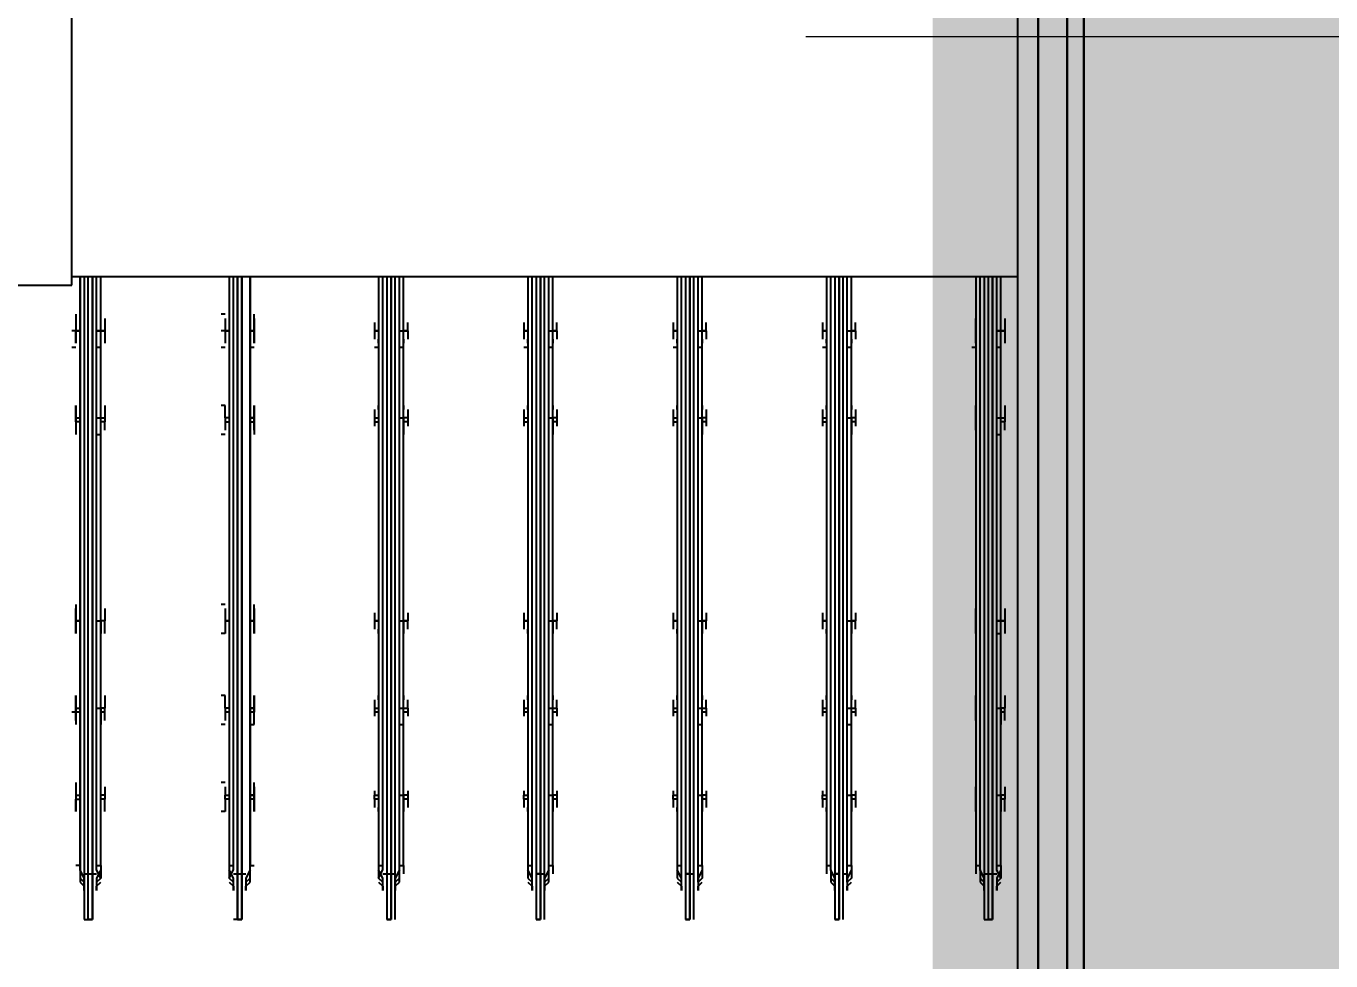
# Model space of a CAD drawing. Header units: metres. Extents: x 529751 to 530172, y 2673807 to 2674119.
# Drawn here: x 529983.0039 to 529983.439, y 2673954.4792 to 2673954.7911 of the extents above; entities that cross this region are included whole.
import ezdxf

# ---------------------------------------------------------------- set-up
doc = ezdxf.new("R2010")
doc.units = ezdxf.units.M
doc.layers.add('IDT', color=7, linetype='Continuous')
doc.layers.add('MMS Block Numbering', color=7, linetype='Continuous')
doc.styles.add('Adani Regular', font='Adani Regular.ttf')

# ---------------------------------------------------------------- blocks, each defined once
blk = doc.blocks.new('IDT')
at = {"layer": 'IDT', "color": 0, "lineweight": 25}
for p, q in [((16.87873, 9.80413), (16.87873, 8.9452)), ((16.88426, 8.9452), (16.88426, 9.80413)), ((16.88426, 9.80413), (16.88426, 8.9452)), ((16.89394, 8.9452), (16.89394, 9.80413)), ((16.89394, 9.80413), (16.89394, 8.9452)), ((16.90086, 8.9452), (16.90086, 9.80413)), ((16.87873, 8.99637), (16.87873, 9.75434)), ((16.91054, 9.66997), (16.90916, 9.66997)), ((16.90916, 9.66997), (16.90916, 9.65475)), ((16.90916, 9.65337), (16.90916, 9.66997)), ((16.90916, 9.66997), (16.91054, 9.66997)), ((16.91192, 9.66997), (16.91054, 9.66997)), ((16.91054, 9.66997), (16.91054, 9.65475)), ((16.91192, 9.65337), (16.91192, 9.66997)), ((16.95895, 9.66997), (16.95895, 9.65337)), ((16.96172, 9.66997), (16.96033, 9.66997)), ((16.96033, 9.66997), (16.96172, 9.66997)), ((16.96033, 9.65475), (16.96033, 9.66997)), ((16.96033, 9.66997), (16.96033, 9.65475)), ((16.96172, 9.65337), (16.96172, 9.66997)), ((17.00874, 9.66997), (17.00874, 9.65337)), ((17.01151, 9.66997), (17.01013, 9.66997)), ((17.01013, 9.66997), (17.01151, 9.66997)), ((17.01013, 9.65475), (17.01013, 9.66997)), ((17.01013, 9.66997), (17.01013, 9.65475)), ((17.01151, 9.65337), (17.01151, 9.66997)), ((17.05854, 9.66997), (17.05854, 9.65337)), ((17.0613, 9.66997), (17.05992, 9.66997)), ((17.05992, 9.66997), (17.0613, 9.66997)), ((17.05992, 9.65475), (17.05992, 9.66997)), ((17.05992, 9.66997), (17.05992, 9.65475)), ((17.0613, 9.65337), (17.0613, 9.66997)), ((17.10833, 9.66997), (17.10833, 9.65337)), ((17.1111, 9.66997), (17.10971, 9.66997)), ((17.10971, 9.66997), (17.1111, 9.66997)), ((17.10971, 9.65475), (17.10971, 9.66997)), ((17.10971, 9.66997), (17.10971, 9.65475)), ((17.1111, 9.65337), (17.1111, 9.66997)), ((17.15951, 9.65475), (17.15951, 9.66997)), ((17.15951, 9.66997), (17.16089, 9.66997)), ((17.16089, 9.66997), (17.15951, 9.66997)), ((17.15951, 9.66997), (17.15951, 9.65337)), ((17.16089, 9.66997), (17.16089, 9.65475)), ((17.16089, 9.65337), (17.16089, 9.66997)), ((17.16089, 9.66997), (17.16227, 9.66997)), ((17.21068, 9.66997), (17.2093, 9.66997)), ((17.2093, 9.66997), (17.2093, 9.65337)), ((17.2093, 9.65475), (17.2093, 9.66997)), ((17.2093, 9.66997), (17.21068, 9.66997)), ((17.21207, 9.66997), (17.21068, 9.66997)), ((17.21068, 9.66997), (17.21068, 9.65475)), ((17.21207, 9.65337), (17.21207, 9.66997)), ((16.90777, 9.65614), (16.90777, 9.66028)), ((16.90777, 9.66028), (16.90777, 9.6589)), ((16.91192, 9.6589), (16.91192, 9.66028)), ((16.91192, 9.66028), (16.91192, 9.65614)), ((16.95757, 9.65614), (16.95757, 9.66028)), ((16.95757, 9.66028), (16.95757, 9.6589)), ((16.96172, 9.6589), (16.96172, 9.66028)), ((16.96172, 9.66028), (16.96172, 9.65614)), ((17.00736, 9.65614), (17.00736, 9.66028)), ((17.00736, 9.66028), (17.00736, 9.6589)), ((17.01289, 9.6589), (17.01289, 9.66028)), ((17.01289, 9.66028), (17.01289, 9.65614)), ((17.05854, 9.66028), (17.05854, 9.6589)), ((17.05854, 9.65614), (17.05854, 9.66028)), ((17.06269, 9.6589), (17.06269, 9.66028)), ((17.06269, 9.66028), (17.06269, 9.65614)), ((17.10833, 9.66028), (17.10833, 9.6589)), ((17.10833, 9.65614), (17.10833, 9.66028)), ((17.11248, 9.6589), (17.11248, 9.66028)), ((17.11248, 9.66028), (17.11248, 9.65614)), ((17.15812, 9.66028), (17.15812, 9.6589)), ((17.15812, 9.65614), (17.15812, 9.66028)), ((17.16227, 9.6589), (17.16227, 9.66028)), ((17.16227, 9.66028), (17.16227, 9.65614)), ((17.20792, 9.65614), (17.20792, 9.66028)), ((17.20792, 9.66028), (17.20792, 9.6589)), ((17.21207, 9.6589), (17.21207, 9.66028)), ((17.21207, 9.66028), (17.21207, 9.65614)), ((16.90777, 9.6589), (16.90639, 9.65752)), ((16.90639, 9.65614), (16.90777, 9.65752)), ((16.90777, 9.65752), (16.90639, 9.65614)), ((16.90639, 9.65337), (16.90777, 9.65614)), ((16.90639, 9.65475), (16.90639, 9.65614)), ((16.90639, 9.65614), (16.90777, 9.65337)), ((16.91331, 9.65752), (16.91192, 9.6589)), ((16.91331, 9.65614), (16.91192, 9.65752)), ((16.91192, 9.65614), (16.91331, 9.65337)), ((16.91331, 9.65337), (16.91331, 9.65752)), ((16.91331, 9.65475), (16.91331, 9.65614)), ((16.95757, 9.6589), (16.95618, 9.65752)), ((16.95618, 9.65614), (16.95757, 9.65752)), ((16.95618, 9.65337), (16.95757, 9.65614)), ((16.95618, 9.65475), (16.95618, 9.65614)), ((16.95757, 9.65752), (16.95757, 9.65337)), ((16.9631, 9.65752), (16.96172, 9.6589)), ((16.9631, 9.65614), (16.96172, 9.65752)), ((16.96172, 9.65614), (16.9631, 9.65337)), ((16.9631, 9.65337), (16.9631, 9.65752)), ((16.9631, 9.65475), (16.9631, 9.65614)), ((17.00736, 9.6589), (17.00598, 9.65752)), ((17.00598, 9.65614), (17.00736, 9.65752)), ((17.00598, 9.65337), (17.00736, 9.65614)), ((17.00598, 9.65475), (17.00598, 9.65614)), ((17.00736, 9.65752), (17.00736, 9.65337)), ((17.01428, 9.65752), (17.01289, 9.6589)), ((17.01428, 9.65614), (17.01289, 9.65752)), ((17.01289, 9.65752), (17.01289, 9.65337)), ((17.01289, 9.65614), (17.01428, 9.65337)), ((17.01428, 9.65475), (17.01428, 9.65614)), ((17.05854, 9.6589), (17.05715, 9.65752)), ((17.05715, 9.65752), (17.05715, 9.65337)), ((17.05854, 9.65752), (17.05715, 9.65614)), ((17.05715, 9.65337), (17.05854, 9.65614)), ((17.05715, 9.65614), (17.05715, 9.65475)), ((17.06407, 9.65752), (17.06269, 9.6589)), ((17.06407, 9.65614), (17.06269, 9.65752)), ((17.06269, 9.65752), (17.06269, 9.65337)), ((17.06269, 9.65614), (17.06407, 9.65337)), ((17.06407, 9.65475), (17.06407, 9.65614)), ((17.10833, 9.6589), (17.10695, 9.65752)), ((17.10695, 9.65752), (17.10695, 9.65337)), ((17.10833, 9.65752), (17.10695, 9.65614)), ((17.10695, 9.65337), (17.10833, 9.65614)), ((17.10695, 9.65614), (17.10695, 9.65475)), ((17.11386, 9.65752), (17.11248, 9.6589)), ((17.11386, 9.65614), (17.11248, 9.65752)), ((17.11248, 9.65752), (17.11386, 9.65614)), ((17.11248, 9.65614), (17.11386, 9.65337)), ((17.11386, 9.65614), (17.11248, 9.65337)), ((17.11386, 9.65475), (17.11386, 9.65614)), ((17.15812, 9.6589), (17.15674, 9.65752)), ((17.15674, 9.65752), (17.15674, 9.65337)), ((17.15812, 9.65752), (17.15674, 9.65614)), ((17.15674, 9.65337), (17.15812, 9.65614)), ((17.15674, 9.65614), (17.15674, 9.65475)), ((17.16366, 9.65752), (17.16227, 9.6589)), ((17.16366, 9.65614), (17.16227, 9.65752)), ((17.16227, 9.65752), (17.16366, 9.65614)), ((17.16227, 9.65614), (17.16366, 9.65337)), ((17.16366, 9.65614), (17.16227, 9.65337)), ((17.16366, 9.65475), (17.16366, 9.65614)), ((17.20792, 9.6589), (17.20653, 9.65752)), ((17.20653, 9.65614), (17.20792, 9.65752)), ((17.20792, 9.65752), (17.20653, 9.65614)), ((17.20653, 9.65337), (17.20792, 9.65614)), ((17.20653, 9.65475), (17.20653, 9.65614)), ((17.20653, 9.65614), (17.20792, 9.65337)), ((17.21345, 9.65752), (17.21207, 9.6589)), ((17.21345, 9.65614), (17.21207, 9.65752)), ((17.21207, 9.65614), (17.21345, 9.65337)), ((17.21345, 9.65337), (17.21345, 9.65752)), ((17.21345, 9.65475), (17.21345, 9.65614)), ((16.90639, 9.65199), (16.90639, 9.65475)), ((16.90777, 9.65199), (16.90639, 9.65199)), ((16.90639, 9.65199), (16.90639, 9.45558)), ((16.90916, 9.65475), (16.90777, 9.65475)), ((16.90777, 9.65337), (16.90777, 9.45558)), ((16.91054, 9.65475), (16.90916, 9.65475)), ((16.90916, 9.65475), (16.90916, 9.45558)), ((16.90916, 9.45558), (16.90916, 9.65337)), ((16.91192, 9.65475), (16.91054, 9.65475)), ((16.91054, 9.65475), (16.91054, 9.45558)), ((16.91192, 9.45558), (16.91192, 9.65337)), ((16.91331, 9.65337), (16.91331, 9.45558)), ((16.91469, 9.65199), (16.91331, 9.65199)), ((16.91469, 9.65199), (16.91469, 9.65475)), ((16.91469, 9.45558), (16.91469, 9.65199)), ((16.95618, 9.65199), (16.95618, 9.65475)), ((16.95757, 9.65199), (16.95618, 9.65199)), ((16.95618, 9.65199), (16.95618, 9.45558)), ((16.95895, 9.65475), (16.95757, 9.65475)), ((16.95757, 9.65337), (16.95757, 9.45558)), ((16.95895, 9.65337), (16.95895, 9.45558)), ((16.96172, 9.65475), (16.96033, 9.65475)), ((16.96033, 9.65475), (16.96172, 9.65475)), ((16.96033, 9.45558), (16.96033, 9.65475)), ((16.96033, 9.65475), (16.96033, 9.45558)), ((16.96172, 9.45558), (16.96172, 9.65337)), ((16.9631, 9.65337), (16.9631, 9.45558)), ((16.96448, 9.65199), (16.9631, 9.65199)), ((16.96448, 9.65199), (16.96448, 9.65475)), ((16.96448, 9.45558), (16.96448, 9.65199)), ((17.00598, 9.65199), (17.00598, 9.65475)), ((17.00736, 9.65199), (17.00598, 9.65199)), ((17.00598, 9.65199), (17.00598, 9.45558)), ((17.00736, 9.65337), (17.00736, 9.45558)), ((17.01013, 9.65475), (17.00874, 9.65475)), ((17.00874, 9.65337), (17.00874, 9.45558)), ((17.01013, 9.65475), (17.01013, 9.45558)), ((17.01013, 9.45558), (17.01013, 9.65475)), ((17.01013, 9.65475), (17.01151, 9.65475)), ((17.01151, 9.65475), (17.01013, 9.65475)), ((17.01151, 9.45558), (17.01151, 9.65337)), ((17.01289, 9.65337), (17.01289, 9.45558)), ((17.01428, 9.65199), (17.01289, 9.65199)), ((17.01428, 9.65199), (17.01428, 9.65475)), ((17.01428, 9.45558), (17.01428, 9.65199)), ((17.05577, 9.65199), (17.05577, 9.65475)), ((17.05715, 9.65199), (17.05577, 9.65199)), ((17.05577, 9.65199), (17.05577, 9.45558)), ((17.05715, 9.65337), (17.05715, 9.45558)), ((17.05992, 9.65475), (17.05854, 9.65475)), ((17.05854, 9.65337), (17.05854, 9.45558)), ((17.05992, 9.65475), (17.05992, 9.45558)), ((17.05992, 9.45558), (17.05992, 9.65475)), ((17.05992, 9.65475), (17.0613, 9.65475)), ((17.0613, 9.65475), (17.05992, 9.65475)), ((17.0613, 9.45558), (17.0613, 9.65337)), ((17.06269, 9.65337), (17.06269, 9.45558)), ((17.06407, 9.65199), (17.06269, 9.65199)), ((17.06407, 9.65199), (17.06407, 9.65475)), ((17.06407, 9.45558), (17.06407, 9.65199)), ((17.10556, 9.65199), (17.10556, 9.65475)), ((17.10695, 9.65199), (17.10556, 9.65199)), ((17.10556, 9.65199), (17.10556, 9.45558)), ((17.10695, 9.65337), (17.10695, 9.45558)), ((17.10971, 9.65475), (17.10833, 9.65475)), ((17.10833, 9.65337), (17.10833, 9.45558)), ((17.1111, 9.65475), (17.10971, 9.65475)), ((17.10971, 9.45558), (17.10971, 9.65475)), ((17.10971, 9.65475), (17.10971, 9.45558)), ((17.11248, 9.65475), (17.1111, 9.65475)), ((17.1111, 9.45558), (17.1111, 9.65337)), ((17.11248, 9.65337), (17.11248, 9.45558)), ((17.11386, 9.65199), (17.11248, 9.65199)), ((17.11386, 9.65199), (17.11386, 9.65475)), ((17.11386, 9.45558), (17.11386, 9.65199)), ((17.15674, 9.65199), (17.15536, 9.65199)), ((17.15674, 9.65475), (17.15674, 9.65199)), ((17.15674, 9.65337), (17.15674, 9.45558)), ((17.15674, 9.45558), (17.15674, 9.65199)), ((17.15951, 9.65475), (17.15812, 9.65475)), ((17.16089, 9.65475), (17.15951, 9.65475)), ((17.15951, 9.45558), (17.15951, 9.65475)), ((17.15951, 9.65337), (17.15951, 9.45558)), ((17.16227, 9.65475), (17.16089, 9.65475)), ((17.16089, 9.65475), (17.16089, 9.45558)), ((17.16089, 9.45558), (17.16089, 9.65337)), ((17.16227, 9.65337), (17.16227, 9.45558)), ((17.16366, 9.65199), (17.16227, 9.65199)), ((17.16366, 9.65199), (17.16366, 9.65475)), ((17.16366, 9.45558), (17.16366, 9.65199)), ((17.20653, 9.65199), (17.20653, 9.65475)), ((17.20792, 9.65199), (17.20653, 9.65199)), ((17.20653, 9.65199), (17.20653, 9.45558)), ((17.2093, 9.65475), (17.20792, 9.65475)), ((17.20792, 9.65337), (17.20792, 9.45558)), ((17.21068, 9.65475), (17.2093, 9.65475)), ((17.2093, 9.45558), (17.2093, 9.65475)), ((17.2093, 9.65337), (17.2093, 9.45558)), ((17.21207, 9.65475), (17.21068, 9.65475)), ((17.21068, 9.65475), (17.21068, 9.45558)), ((17.21207, 9.45558), (17.21207, 9.65337)), ((17.21345, 9.65199), (17.21345, 9.65475)), ((17.21345, 9.65337), (17.21345, 9.45558)), ((17.21345, 9.45558), (17.21345, 9.65199)), ((17.21345, 9.65199), (17.21483, 9.65199)), ((16.90501, 9.634), (16.90501, 9.63262)), ((16.90639, 9.62847), (16.90639, 9.634)), ((16.91469, 9.62986), (16.91469, 9.634)), ((16.91469, 9.634), (16.91469, 9.63262)), ((16.95618, 9.62986), (16.95618, 9.634)), ((16.95618, 9.634), (16.95618, 9.63262)), ((16.96448, 9.62847), (16.96448, 9.634)), ((16.96448, 9.634), (16.96448, 9.63262)), ((17.00598, 9.62986), (17.00598, 9.634)), ((17.00598, 9.634), (17.00598, 9.63262)), ((17.01428, 9.62847), (17.01428, 9.634)), ((17.01428, 9.634), (17.01428, 9.63262)), ((17.05577, 9.62986), (17.05577, 9.634)), ((17.05577, 9.634), (17.05577, 9.63262)), ((17.06407, 9.62847), (17.06407, 9.634)), ((17.06407, 9.634), (17.06407, 9.63262)), ((17.10556, 9.62986), (17.10556, 9.634)), ((17.10556, 9.634), (17.10556, 9.63262)), ((17.11386, 9.62847), (17.11386, 9.634)), ((17.11386, 9.634), (17.11386, 9.63262)), ((17.15536, 9.62986), (17.15536, 9.634)), ((17.15536, 9.634), (17.15536, 9.63262)), ((17.16366, 9.62847), (17.16366, 9.634)), ((17.16504, 9.63262), (17.16504, 9.634)), ((17.16504, 9.634), (17.16642, 9.634)), ((17.20515, 9.634), (17.20515, 9.63262)), ((17.20653, 9.634), (17.20653, 9.62986)), ((17.21483, 9.62986), (17.21483, 9.634)), ((17.21483, 9.634), (17.21483, 9.63262)), ((16.90501, 9.63262), (16.90501, 9.62986)), ((16.90501, 9.62847), (16.90501, 9.62986)), ((16.90501, 9.62986), (16.90639, 9.62986)), ((16.91469, 9.63262), (16.91469, 9.62986)), ((16.91469, 9.62432), (16.91469, 9.62986)), ((16.91469, 9.62986), (16.91469, 9.62709)), ((16.9548, 9.62986), (16.9548, 9.63262)), ((16.9548, 9.62847), (16.9548, 9.62986)), ((16.9548, 9.62986), (16.95618, 9.62986)), ((16.95618, 9.62847), (16.95618, 9.62986)), ((16.96448, 9.62986), (16.96587, 9.62986)), ((16.96587, 9.62986), (16.96587, 9.63262)), ((16.96587, 9.62986), (16.96587, 9.62847)), ((17.00459, 9.62986), (17.00459, 9.63262)), ((17.00459, 9.62847), (17.00459, 9.62986)), ((17.00459, 9.62986), (17.00598, 9.62986)), ((17.00598, 9.62847), (17.00598, 9.62986)), ((17.01428, 9.62986), (17.01566, 9.62986)), ((17.01566, 9.62986), (17.01566, 9.63262)), ((17.01566, 9.62986), (17.01566, 9.62847)), ((17.05439, 9.62986), (17.05439, 9.63262)), ((17.05439, 9.62847), (17.05439, 9.62986)), ((17.05439, 9.62986), (17.05577, 9.62986)), ((17.05577, 9.62847), (17.05577, 9.62986)), ((17.06407, 9.62986), (17.06545, 9.62986)), ((17.06545, 9.62986), (17.06545, 9.63262)), ((17.06545, 9.62986), (17.06545, 9.62847)), ((17.10418, 9.62986), (17.10418, 9.63262)), ((17.10418, 9.62847), (17.10418, 9.62986)), ((17.10418, 9.62986), (17.10556, 9.62986)), ((17.10556, 9.62847), (17.10556, 9.62986)), ((17.11386, 9.62986), (17.11525, 9.62986)), ((17.11525, 9.62986), (17.11525, 9.63262)), ((17.11525, 9.62986), (17.11525, 9.62847)), ((17.15536, 9.63262), (17.15536, 9.62986)), ((17.15536, 9.62986), (17.15536, 9.62847)), ((17.15536, 9.62847), (17.15536, 9.62986)), ((17.15536, 9.62986), (17.15674, 9.62986)), ((17.16366, 9.62986), (17.16504, 9.62986)), ((17.16504, 9.62986), (17.16504, 9.63262)), ((17.16504, 9.62986), (17.16504, 9.62847)), ((17.20515, 9.63262), (17.20515, 9.62986)), ((17.20515, 9.62847), (17.20515, 9.62986)), ((17.20515, 9.62986), (17.20653, 9.62986)), ((17.20653, 9.62986), (17.20653, 9.62847)), ((17.21483, 9.62986), (17.21345, 9.62986)), ((17.21483, 9.63262), (17.21483, 9.62986)), ((17.21483, 9.62847), (17.21483, 9.62986)), ((17.21483, 9.62709), (17.21483, 9.62986)), ((16.90501, 9.62709), (16.90501, 9.62847)), ((16.90501, 9.62847), (16.90639, 9.62847)), ((16.90501, 9.62571), (16.90501, 9.62709)), ((16.90777, 9.62847), (16.90639, 9.62847)), ((16.90639, 9.62847), (16.90639, 9.62432)), ((16.91469, 9.62709), (16.91469, 9.62571)), ((16.9548, 9.62709), (16.9548, 9.62847)), ((16.9548, 9.62847), (16.95618, 9.62847)), ((16.95757, 9.62847), (16.95618, 9.62847)), ((16.95618, 9.62847), (16.95618, 9.62432)), ((16.95618, 9.62709), (16.95618, 9.62571)), ((16.96448, 9.62432), (16.96448, 9.62847)), ((16.96587, 9.62847), (16.96448, 9.62847)), ((16.96448, 9.62571), (16.96448, 9.62709)), ((16.96587, 9.62709), (16.96587, 9.62847)), ((17.00459, 9.62709), (17.00459, 9.62847)), ((17.00459, 9.62847), (17.00598, 9.62847)), ((17.00736, 9.62847), (17.00598, 9.62847)), ((17.00598, 9.62847), (17.00598, 9.62432)), ((17.00598, 9.62709), (17.00598, 9.62571)), ((17.01428, 9.62432), (17.01428, 9.62847)), ((17.01566, 9.62847), (17.01428, 9.62847)), ((17.01428, 9.62571), (17.01428, 9.62709)), ((17.01566, 9.62709), (17.01566, 9.62847)), ((17.05439, 9.62709), (17.05439, 9.62847)), ((17.05439, 9.62847), (17.05577, 9.62847)), ((17.05715, 9.62847), (17.05577, 9.62847)), ((17.05577, 9.62847), (17.05577, 9.62432)), ((17.05577, 9.62709), (17.05577, 9.62571)), ((17.06407, 9.62432), (17.06407, 9.62847)), ((17.06545, 9.62847), (17.06407, 9.62847)), ((17.06407, 9.62571), (17.06407, 9.62709)), ((17.06545, 9.62709), (17.06545, 9.62847)), ((17.10418, 9.62709), (17.10418, 9.62847)), ((17.10418, 9.62847), (17.10556, 9.62847)), ((17.10695, 9.62847), (17.10556, 9.62847)), ((17.10556, 9.62847), (17.10556, 9.62432)), ((17.10556, 9.62709), (17.10556, 9.62571)), ((17.11386, 9.62432), (17.11386, 9.62847)), ((17.11525, 9.62847), (17.11386, 9.62847)), ((17.11386, 9.62571), (17.11386, 9.62709)), ((17.11525, 9.62709), (17.11525, 9.62847)), ((17.15536, 9.62847), (17.15674, 9.62847)), ((17.15674, 9.62847), (17.15536, 9.62847)), ((17.15536, 9.62847), (17.15536, 9.62432)), ((17.15536, 9.62709), (17.15536, 9.62847)), ((17.15536, 9.62571), (17.15536, 9.62709)), ((17.16366, 9.62432), (17.16366, 9.62847)), ((17.16504, 9.62847), (17.16366, 9.62847)), ((17.16504, 9.62709), (17.16504, 9.62847)), ((17.16504, 9.62571), (17.16504, 9.62709)), ((17.20515, 9.62709), (17.20515, 9.62847)), ((17.20515, 9.62847), (17.20653, 9.62847)), ((17.20515, 9.62571), (17.20515, 9.62709)), ((17.20653, 9.62847), (17.20653, 9.62432)), ((17.21483, 9.62847), (17.21345, 9.62847)), ((17.21483, 9.62432), (17.21483, 9.62847)), ((17.21483, 9.62571), (17.21483, 9.62709)), ((17.16504, 9.62432), (17.16642, 9.62432)), ((16.90501, 9.60358), (16.90501, 9.60219)), ((16.90639, 9.60081), (16.90639, 9.60496)), ((16.91469, 9.59943), (16.91469, 9.60496)), ((16.91469, 9.60358), (16.91469, 9.60219)), ((16.95757, 9.60496), (16.95618, 9.60496)), ((16.95618, 9.60496), (16.95618, 9.60081)), ((16.95618, 9.60358), (16.95618, 9.60219)), ((16.96448, 9.60081), (16.96448, 9.60496)), ((16.96448, 9.60219), (16.96448, 9.60358)), ((17.00736, 9.60496), (17.00598, 9.60496)), ((17.00598, 9.60496), (17.00598, 9.60081)), ((17.00598, 9.60358), (17.00598, 9.60219)), ((17.01428, 9.60081), (17.01428, 9.60496)), ((17.01428, 9.60219), (17.01428, 9.60358)), ((17.05715, 9.60496), (17.05577, 9.60496)), ((17.05577, 9.60496), (17.05577, 9.60081)), ((17.05577, 9.60358), (17.05577, 9.60219)), ((17.06407, 9.60081), (17.06407, 9.60496)), ((17.06407, 9.60219), (17.06407, 9.60358)), ((17.10695, 9.60496), (17.10556, 9.60496)), ((17.10556, 9.60496), (17.10556, 9.60081)), ((17.10556, 9.60358), (17.10556, 9.60219)), ((17.11386, 9.60081), (17.11386, 9.60496)), ((17.11386, 9.60219), (17.11386, 9.60358)), ((17.15674, 9.60496), (17.15536, 9.60496)), ((17.15536, 9.60496), (17.15536, 9.60081)), ((17.15536, 9.60358), (17.15536, 9.60219)), ((17.16366, 9.60081), (17.16366, 9.60496)), ((17.16504, 9.60496), (17.16642, 9.60496)), ((17.16504, 9.60219), (17.16504, 9.60358)), ((17.20515, 9.60358), (17.20515, 9.60219)), ((17.20653, 9.60081), (17.20653, 9.60496)), ((17.21483, 9.60081), (17.21483, 9.60496)), ((17.21483, 9.60358), (17.21483, 9.60219)), ((16.90501, 9.60219), (16.90501, 9.60081)), ((16.90501, 9.60081), (16.90501, 9.59943)), ((16.90501, 9.60081), (16.90639, 9.60081)), ((16.90501, 9.59943), (16.90639, 9.59943)), ((16.90501, 9.59666), (16.90501, 9.59943)), ((16.90639, 9.59943), (16.90639, 9.60081)), ((16.90777, 9.59943), (16.90639, 9.59943)), ((16.90639, 9.59943), (16.90639, 9.59528)), ((16.91469, 9.60219), (16.91469, 9.59943)), ((16.91469, 9.59943), (16.91469, 9.59666)), ((16.91469, 9.59528), (16.91469, 9.59943)), ((16.9548, 9.60081), (16.9548, 9.60219)), ((16.9548, 9.59943), (16.9548, 9.60081)), ((16.9548, 9.60081), (16.95618, 9.60081)), ((16.95618, 9.59943), (16.9548, 9.59943)), ((16.9548, 9.59943), (16.9548, 9.59666)), ((16.95618, 9.60081), (16.95618, 9.59943)), ((16.95757, 9.59943), (16.95618, 9.59943)), ((16.95618, 9.59943), (16.95618, 9.59528)), ((16.96448, 9.59943), (16.96448, 9.60081)), ((16.96448, 9.60081), (16.96587, 9.60081)), ((16.96448, 9.59528), (16.96448, 9.59943)), ((16.96587, 9.59943), (16.96448, 9.59943)), ((16.96587, 9.60081), (16.96587, 9.60219)), ((16.96587, 9.59943), (16.96587, 9.60081)), ((16.96587, 9.59666), (16.96587, 9.59943)), ((17.00459, 9.60081), (17.00459, 9.60219)), ((17.00459, 9.59943), (17.00459, 9.60081)), ((17.00459, 9.60081), (17.00598, 9.60081)), ((17.00598, 9.59943), (17.00459, 9.59943)), ((17.00459, 9.59943), (17.00459, 9.59666)), ((17.00598, 9.60081), (17.00598, 9.59943)), ((17.00736, 9.59943), (17.00598, 9.59943)), ((17.00598, 9.59943), (17.00598, 9.59528)), ((17.01428, 9.59943), (17.01428, 9.60081)), ((17.01428, 9.60081), (17.01566, 9.60081)), ((17.01428, 9.59528), (17.01428, 9.59943)), ((17.01566, 9.59943), (17.01428, 9.59943)), ((17.01566, 9.60081), (17.01566, 9.60219)), ((17.01566, 9.59943), (17.01566, 9.60081)), ((17.01566, 9.59666), (17.01566, 9.59943)), ((17.05439, 9.60081), (17.05439, 9.60219)), ((17.05439, 9.59943), (17.05439, 9.60081)), ((17.05439, 9.60081), (17.05577, 9.60081)), ((17.05577, 9.59943), (17.05439, 9.59943)), ((17.05439, 9.59943), (17.05439, 9.59666)), ((17.05577, 9.60081), (17.05577, 9.59943)), ((17.05715, 9.59943), (17.05577, 9.59943)), ((17.05577, 9.59943), (17.05577, 9.59528)), ((17.06407, 9.59943), (17.06407, 9.60081)), ((17.06407, 9.60081), (17.06545, 9.60081)), ((17.06407, 9.59528), (17.06407, 9.59943)), ((17.06545, 9.59943), (17.06407, 9.59943)), ((17.06545, 9.60081), (17.06545, 9.60219)), ((17.06545, 9.59943), (17.06545, 9.60081)), ((17.06545, 9.59666), (17.06545, 9.59943)), ((17.10418, 9.60081), (17.10418, 9.60219)), ((17.10418, 9.59943), (17.10418, 9.60081)), ((17.10418, 9.60081), (17.10556, 9.60081)), ((17.10556, 9.59943), (17.10418, 9.59943)), ((17.10418, 9.59943), (17.10418, 9.59666)), ((17.10556, 9.60081), (17.10556, 9.59943)), ((17.10695, 9.59943), (17.10556, 9.59943)), ((17.10556, 9.59943), (17.10556, 9.59528)), ((17.11386, 9.59943), (17.11386, 9.60081)), ((17.11386, 9.60081), (17.11525, 9.60081)), ((17.11386, 9.59528), (17.11386, 9.59943)), ((17.11525, 9.59943), (17.11386, 9.59943)), ((17.11525, 9.60081), (17.11525, 9.60219)), ((17.11525, 9.59943), (17.11525, 9.60081)), ((17.11525, 9.59666), (17.11525, 9.59943)), ((17.15536, 9.60219), (17.15536, 9.60081)), ((17.15536, 9.59943), (17.15536, 9.60081)), ((17.15536, 9.60081), (17.15536, 9.59943)), ((17.15536, 9.60081), (17.15674, 9.60081)), ((17.15536, 9.59943), (17.15674, 9.59943)), ((17.15674, 9.59943), (17.15536, 9.59943)), ((17.15536, 9.59943), (17.15536, 9.59528)), ((17.15536, 9.59666), (17.15536, 9.59943)), ((17.16366, 9.59943), (17.16366, 9.60081)), ((17.16366, 9.60081), (17.16504, 9.60081)), ((17.16366, 9.59943), (17.16504, 9.59943)), ((17.16366, 9.59528), (17.16366, 9.59943)), ((17.16504, 9.60081), (17.16504, 9.60219)), ((17.16504, 9.59943), (17.16504, 9.60081)), ((17.16504, 9.59943), (17.16504, 9.59666)), ((17.20515, 9.60219), (17.20515, 9.60081)), ((17.20515, 9.60081), (17.20515, 9.59943)), ((17.20515, 9.60081), (17.20653, 9.60081)), ((17.20515, 9.59943), (17.20653, 9.59943)), ((17.20515, 9.59666), (17.20515, 9.59943)), ((17.20653, 9.59943), (17.20653, 9.60081)), ((17.20792, 9.59943), (17.20653, 9.59943)), ((17.20653, 9.59943), (17.20653, 9.59528)), ((17.21345, 9.60081), (17.21483, 9.60081)), ((17.21483, 9.59943), (17.21345, 9.59943)), ((17.21483, 9.60219), (17.21483, 9.60081)), ((17.21483, 9.60081), (17.21483, 9.59943)), ((17.21483, 9.59943), (17.21483, 9.60081)), ((17.21483, 9.60081), (17.21622, 9.60081)), ((17.21483, 9.59943), (17.21483, 9.59666)), ((17.21483, 9.59528), (17.21483, 9.59943)), ((16.90501, 9.59528), (16.90501, 9.59666)), ((16.91469, 9.59666), (16.91469, 9.59528)), ((16.95618, 9.59528), (16.95618, 9.59666)), ((16.96448, 9.59666), (16.96448, 9.59528)), ((17.00598, 9.59528), (17.00598, 9.59666)), ((17.01428, 9.59666), (17.01428, 9.59528)), ((17.05577, 9.59528), (17.05577, 9.59666)), ((17.06407, 9.59666), (17.06407, 9.59528)), ((17.10556, 9.59528), (17.10556, 9.59666)), ((17.11386, 9.59666), (17.11386, 9.59528)), ((17.15536, 9.59528), (17.15536, 9.59666)), ((17.16504, 9.59666), (17.16504, 9.59528)), ((17.16504, 9.59528), (17.16642, 9.59528)), ((17.20515, 9.59528), (17.20515, 9.59666)), ((17.21483, 9.59666), (17.21483, 9.59528)), ((16.90501, 9.57315), (16.90501, 9.57453)), ((16.90501, 9.57038), (16.90501, 9.57315)), ((16.90777, 9.57453), (16.90639, 9.57453)), ((16.90639, 9.57453), (16.90639, 9.57038)), ((16.91469, 9.57038), (16.91469, 9.57453)), ((16.91469, 9.57453), (16.91469, 9.57315)), ((16.91469, 9.57315), (16.91469, 9.57038)), ((16.9548, 9.57315), (16.9548, 9.57038)), ((16.95618, 9.57038), (16.95618, 9.57453)), ((16.95618, 9.57453), (16.95618, 9.57315)), ((16.96448, 9.57038), (16.96448, 9.57453)), ((16.96448, 9.57453), (16.96448, 9.57315)), ((16.96587, 9.57038), (16.96587, 9.57315)), ((17.00459, 9.57315), (17.00459, 9.57038)), ((17.00598, 9.57038), (17.00598, 9.57453)), ((17.00598, 9.57453), (17.00598, 9.57315)), ((17.01428, 9.57038), (17.01428, 9.57453)), ((17.01428, 9.57453), (17.01428, 9.57315)), ((17.01566, 9.57038), (17.01566, 9.57315)), ((17.05439, 9.57315), (17.05439, 9.57038)), ((17.05577, 9.57038), (17.05577, 9.57453)), ((17.05577, 9.57453), (17.05577, 9.57315)), ((17.06407, 9.57038), (17.06407, 9.57453)), ((17.06407, 9.57453), (17.06407, 9.57315)), ((17.06545, 9.57038), (17.06545, 9.57315)), ((17.10418, 9.57315), (17.10418, 9.57038)), ((17.10556, 9.57038), (17.10556, 9.57453)), ((17.10556, 9.57453), (17.10556, 9.57315)), ((17.11386, 9.57038), (17.11386, 9.57453)), ((17.11386, 9.57453), (17.11386, 9.57315)), ((17.11525, 9.57038), (17.11525, 9.57315)), ((17.15536, 9.57315), (17.15536, 9.57453)), ((17.15536, 9.57453), (17.15536, 9.57038)), ((17.15536, 9.57038), (17.15536, 9.57315)), ((17.16366, 9.57038), (17.16366, 9.57453)), ((17.16504, 9.57315), (17.16504, 9.57453)), ((17.16504, 9.57453), (17.16642, 9.57453)), ((17.16504, 9.57038), (17.16504, 9.57315)), ((17.20515, 9.57453), (17.20515, 9.57315)), ((17.20515, 9.57315), (17.20515, 9.57038)), ((17.20653, 9.57038), (17.20653, 9.57453)), ((17.21483, 9.57038), (17.21483, 9.57453)), ((17.21483, 9.57453), (17.21483, 9.57315)), ((17.21483, 9.57315), (17.21483, 9.57038)), ((16.90501, 9.56761), (16.90501, 9.57038)), ((16.90501, 9.57038), (16.90639, 9.57038)), ((16.90639, 9.57038), (16.90501, 9.57038)), ((16.90639, 9.57038), (16.90639, 9.56485)), ((16.90777, 9.57038), (16.90639, 9.57038)), ((16.90639, 9.57038), (16.90777, 9.57038)), ((16.91469, 9.56485), (16.91469, 9.57038)), ((16.91469, 9.57038), (16.91469, 9.56761)), ((16.9548, 9.56761), (16.9548, 9.57038)), ((16.9548, 9.57038), (16.95618, 9.57038)), ((16.9548, 9.57038), (16.95618, 9.57038)), ((16.95618, 9.57038), (16.9548, 9.57038)), ((16.95757, 9.57038), (16.95618, 9.57038)), ((16.95618, 9.57038), (16.95618, 9.56485)), ((16.96448, 9.56485), (16.96448, 9.57038)), ((16.96587, 9.57038), (16.96448, 9.57038)), ((16.96448, 9.57038), (16.96587, 9.57038)), ((16.96587, 9.57038), (16.96448, 9.57038)), ((16.96587, 9.56761), (16.96587, 9.57038)), ((17.00459, 9.56761), (17.00459, 9.57038)), ((17.00459, 9.57038), (17.00598, 9.57038)), ((17.00459, 9.57038), (17.00598, 9.57038)), ((17.00598, 9.57038), (17.00459, 9.57038)), ((17.00736, 9.57038), (17.00598, 9.57038)), ((17.00598, 9.57038), (17.00598, 9.56485)), ((17.01428, 9.56485), (17.01428, 9.57038)), ((17.01566, 9.57038), (17.01428, 9.57038)), ((17.01428, 9.57038), (17.01566, 9.57038)), ((17.01566, 9.57038), (17.01428, 9.57038)), ((17.01566, 9.56761), (17.01566, 9.57038)), ((17.05439, 9.56761), (17.05439, 9.57038)), ((17.05439, 9.57038), (17.05577, 9.57038)), ((17.05439, 9.57038), (17.05577, 9.57038)), ((17.05577, 9.57038), (17.05439, 9.57038)), ((17.05715, 9.57038), (17.05577, 9.57038)), ((17.05577, 9.57038), (17.05577, 9.56485)), ((17.06407, 9.56485), (17.06407, 9.57038)), ((17.06545, 9.57038), (17.06407, 9.57038)), ((17.06407, 9.57038), (17.06545, 9.57038)), ((17.06545, 9.57038), (17.06407, 9.57038)), ((17.06545, 9.56761), (17.06545, 9.57038)), ((17.10418, 9.56761), (17.10418, 9.57038)), ((17.10418, 9.57038), (17.10556, 9.57038)), ((17.10418, 9.57038), (17.10556, 9.57038)), ((17.10556, 9.57038), (17.10418, 9.57038)), ((17.10695, 9.57038), (17.10556, 9.57038)), ((17.10556, 9.57038), (17.10556, 9.56485)), ((17.11386, 9.56485), (17.11386, 9.57038)), ((17.11525, 9.57038), (17.11386, 9.57038)), ((17.11386, 9.57038), (17.11525, 9.57038)), ((17.11525, 9.57038), (17.11386, 9.57038)), ((17.11525, 9.56761), (17.11525, 9.57038)), ((17.15536, 9.56761), (17.15536, 9.57038)), ((17.15536, 9.57038), (17.15674, 9.57038)), ((17.15674, 9.57038), (17.15536, 9.57038)), ((17.15536, 9.57038), (17.15536, 9.56485)), ((17.15674, 9.57038), (17.15536, 9.57038)), ((17.15536, 9.57038), (17.15674, 9.57038)), ((17.16366, 9.56485), (17.16366, 9.57038)), ((17.16504, 9.57038), (17.16366, 9.57038)), ((17.16366, 9.57038), (17.16504, 9.57038)), ((17.16504, 9.57038), (17.16366, 9.57038)), ((17.16504, 9.56761), (17.16504, 9.57038)), ((17.20515, 9.56761), (17.20515, 9.57038)), ((17.20515, 9.57038), (17.20653, 9.57038)), ((17.20515, 9.57038), (17.20653, 9.57038)), ((17.20792, 9.57038), (17.20653, 9.57038)), ((17.20653, 9.57038), (17.20653, 9.56485)), ((17.21483, 9.57038), (17.21345, 9.57038)), ((17.21345, 9.57038), (17.21483, 9.57038)), ((17.21483, 9.56485), (17.21483, 9.57038)), ((17.21483, 9.57038), (17.21483, 9.56761)), ((16.90501, 9.56623), (16.90501, 9.56761)), ((16.91469, 9.56761), (16.91469, 9.56623)), ((16.95618, 9.56761), (16.95618, 9.56623)), ((16.96448, 9.56623), (16.96448, 9.56761)), ((17.00598, 9.56761), (17.00598, 9.56623)), ((17.01428, 9.56623), (17.01428, 9.56761)), ((17.05577, 9.56761), (17.05577, 9.56623)), ((17.06407, 9.56623), (17.06407, 9.56761)), ((17.10556, 9.56761), (17.10556, 9.56623)), ((17.11386, 9.56623), (17.11386, 9.56761)), ((17.15536, 9.56623), (17.15536, 9.56761)), ((17.16504, 9.56623), (17.16504, 9.56761)), ((17.16504, 9.56485), (17.16642, 9.56485)), ((17.20515, 9.56623), (17.20515, 9.56761)), ((17.21483, 9.56761), (17.21483, 9.56623)), ((16.90777, 9.50814), (16.90639, 9.50814)), ((16.90639, 9.50814), (16.90639, 9.50399)), ((16.91469, 9.50399), (16.91469, 9.50814)), ((16.95618, 9.50261), (16.95618, 9.50814)), ((16.96448, 9.50399), (16.96448, 9.50814)), ((17.00598, 9.50261), (17.00598, 9.50814)), ((17.01428, 9.50399), (17.01428, 9.50814)), ((17.05577, 9.50261), (17.05577, 9.50814)), ((17.06407, 9.50399), (17.06407, 9.50814)), ((17.10556, 9.50261), (17.10556, 9.50814)), ((17.11386, 9.50399), (17.11386, 9.50814)), ((17.15536, 9.50399), (17.15536, 9.50814)), ((17.16366, 9.50399), (17.16366, 9.50814)), ((17.16504, 9.50814), (17.16642, 9.50814)), ((17.20792, 9.50814), (17.20653, 9.50814)), ((17.20653, 9.50814), (17.20653, 9.50399)), ((17.21483, 9.50399), (17.21483, 9.50814)), ((16.90501, 9.50676), (16.90501, 9.50537)), ((16.90501, 9.50537), (16.90501, 9.50399)), ((16.90501, 9.50261), (16.90501, 9.50399)), ((16.90501, 9.50399), (16.90639, 9.50399)), ((16.90639, 9.50399), (16.90639, 9.50261)), ((16.91469, 9.50676), (16.91469, 9.50537)), ((16.91469, 9.50537), (16.91469, 9.50399)), ((16.91469, 9.50399), (16.91469, 9.49984)), ((16.91469, 9.50261), (16.91469, 9.50399)), ((16.9548, 9.50399), (16.9548, 9.50537)), ((16.9548, 9.50261), (16.9548, 9.50399)), ((16.9548, 9.50399), (16.95618, 9.50399)), ((16.95618, 9.50676), (16.95618, 9.50537)), ((16.96448, 9.50537), (16.96448, 9.50676)), ((16.96448, 9.49846), (16.96448, 9.50399)), ((16.96587, 9.50399), (16.96448, 9.50399)), ((16.96587, 9.50399), (16.96587, 9.50537)), ((16.96587, 9.50261), (16.96587, 9.50399)), ((17.00459, 9.50399), (17.00459, 9.50537)), ((17.00459, 9.50261), (17.00459, 9.50399)), ((17.00459, 9.50399), (17.00598, 9.50399)), ((17.00598, 9.50676), (17.00598, 9.50537)), ((17.01428, 9.50537), (17.01428, 9.50676)), ((17.01428, 9.49846), (17.01428, 9.50399)), ((17.01566, 9.50399), (17.01428, 9.50399)), ((17.01566, 9.50399), (17.01566, 9.50537)), ((17.01566, 9.50261), (17.01566, 9.50399)), ((17.05439, 9.50399), (17.05439, 9.50537)), ((17.05439, 9.50261), (17.05439, 9.50399)), ((17.05439, 9.50399), (17.05577, 9.50399)), ((17.05577, 9.50676), (17.05577, 9.50537)), ((17.06407, 9.50537), (17.06407, 9.50676)), ((17.06407, 9.49846), (17.06407, 9.50399)), ((17.06545, 9.50399), (17.06407, 9.50399)), ((17.06545, 9.50399), (17.06545, 9.50537)), ((17.06545, 9.50261), (17.06545, 9.50399)), ((17.10418, 9.50399), (17.10418, 9.50537)), ((17.10418, 9.50261), (17.10418, 9.50399)), ((17.10418, 9.50399), (17.10556, 9.50399)), ((17.10556, 9.50676), (17.10556, 9.50537)), ((17.11386, 9.50537), (17.11386, 9.50676)), ((17.11386, 9.49846), (17.11386, 9.50399)), ((17.11525, 9.50399), (17.11386, 9.50399)), ((17.11525, 9.50399), (17.11525, 9.50537)), ((17.11525, 9.50261), (17.11525, 9.50399)), ((17.15536, 9.50676), (17.15536, 9.50537)), ((17.15536, 9.50537), (17.15536, 9.50399)), ((17.15674, 9.50399), (17.15536, 9.50399)), ((17.15536, 9.50399), (17.15536, 9.50261)), ((17.15536, 9.50261), (17.15536, 9.50399)), ((17.16366, 9.49846), (17.16366, 9.50399)), ((17.16504, 9.50399), (17.16366, 9.50399)), ((17.16504, 9.50537), (17.16504, 9.50676)), ((17.16504, 9.50399), (17.16504, 9.50537)), ((17.16504, 9.50261), (17.16504, 9.50399)), ((17.20515, 9.50676), (17.20515, 9.50537)), ((17.20515, 9.50537), (17.20515, 9.50399)), ((17.20515, 9.50261), (17.20515, 9.50399)), ((17.20515, 9.50399), (17.20653, 9.50399)), ((17.20653, 9.50399), (17.20653, 9.50261)), ((17.21345, 9.50399), (17.21483, 9.50399)), ((17.21483, 9.50537), (17.21483, 9.50676)), ((17.21483, 9.50261), (17.21483, 9.50537)), ((17.21483, 9.50399), (17.21483, 9.50261)), ((16.90639, 9.50261), (16.90501, 9.50261)), ((16.90501, 9.49984), (16.90501, 9.50261)), ((16.90501, 9.49846), (16.90501, 9.49984)), ((16.90777, 9.50261), (16.90639, 9.50261)), ((16.90639, 9.50261), (16.90639, 9.49846)), ((16.91469, 9.49846), (16.91469, 9.50261)), ((16.91469, 9.49984), (16.91469, 9.49846)), ((16.9548, 9.49984), (16.9548, 9.50261)), ((16.9548, 9.50261), (16.95618, 9.50261)), ((16.95757, 9.50261), (16.95618, 9.50261)), ((16.95618, 9.50261), (16.95618, 9.49846)), ((16.95618, 9.49846), (16.95618, 9.49984)), ((16.96587, 9.50261), (16.96448, 9.50261)), ((16.96448, 9.49984), (16.96448, 9.49846)), ((16.96587, 9.49984), (16.96587, 9.50261)), ((17.00459, 9.49984), (17.00459, 9.50261)), ((17.00459, 9.50261), (17.00598, 9.50261)), ((17.00736, 9.50261), (17.00598, 9.50261)), ((17.00598, 9.50261), (17.00598, 9.49846)), ((17.00598, 9.49846), (17.00598, 9.49984)), ((17.01566, 9.50261), (17.01428, 9.50261)), ((17.01428, 9.49984), (17.01428, 9.49846)), ((17.01566, 9.49984), (17.01566, 9.50261)), ((17.05439, 9.49984), (17.05439, 9.50261)), ((17.05439, 9.50261), (17.05577, 9.50261)), ((17.05715, 9.50261), (17.05577, 9.50261)), ((17.05577, 9.50261), (17.05577, 9.49846)), ((17.05577, 9.49846), (17.05577, 9.49984)), ((17.06545, 9.50261), (17.06407, 9.50261)), ((17.06407, 9.49984), (17.06407, 9.49846)), ((17.06545, 9.49984), (17.06545, 9.50261)), ((17.10418, 9.49984), (17.10418, 9.50261)), ((17.10418, 9.50261), (17.10556, 9.50261)), ((17.10695, 9.50261), (17.10556, 9.50261)), ((17.10556, 9.50261), (17.10556, 9.49846)), ((17.10556, 9.49846), (17.10556, 9.49984)), ((17.11525, 9.50261), (17.11386, 9.50261)), ((17.11386, 9.49984), (17.11386, 9.49846)), ((17.11525, 9.49984), (17.11525, 9.50261)), ((17.15536, 9.50261), (17.15674, 9.50261)), ((17.15674, 9.50261), (17.15536, 9.50261)), ((17.15536, 9.50261), (17.15536, 9.49984)), ((17.15536, 9.49846), (17.15536, 9.50261)), ((17.15536, 9.49984), (17.15536, 9.49846)), ((17.16366, 9.50261), (17.16504, 9.50261)), ((17.16504, 9.50261), (17.16504, 9.49984)), ((17.16504, 9.49984), (17.16504, 9.49846)), ((17.20653, 9.50261), (17.20515, 9.50261)), ((17.20515, 9.49984), (17.20515, 9.50261)), ((17.20515, 9.49846), (17.20515, 9.49984)), ((17.20792, 9.50261), (17.20653, 9.50261)), ((17.20653, 9.50261), (17.20653, 9.49846)), ((17.21483, 9.50261), (17.21345, 9.50261)), ((17.21483, 9.50261), (17.21483, 9.49984)), ((17.21483, 9.49846), (17.21483, 9.50261)), ((17.21483, 9.49984), (17.21483, 9.49846)), ((17.16504, 9.49846), (17.16642, 9.49846)), ((16.90501, 9.47633), (16.90501, 9.47771)), ((16.90639, 9.47909), (16.90777, 9.47909)), ((16.90639, 9.47771), (16.90639, 9.47356)), ((16.91469, 9.47909), (16.91607, 9.47909)), ((16.91469, 9.47356), (16.91469, 9.47771)), ((16.91469, 9.47771), (16.91469, 9.47633)), ((16.95618, 9.47909), (16.95757, 9.47909)), ((16.95618, 9.47633), (16.95618, 9.47771)), ((16.95618, 9.47771), (16.95618, 9.47356)), ((16.96448, 9.47909), (16.96587, 9.47909)), ((16.96448, 9.47356), (16.96448, 9.47771)), ((16.96448, 9.47771), (16.96448, 9.47633)), ((17.00598, 9.47909), (17.00736, 9.47909)), ((17.00598, 9.47633), (17.00598, 9.47771)), ((17.00598, 9.47771), (17.00598, 9.47356)), ((17.01428, 9.47909), (17.01566, 9.47909)), ((17.01428, 9.47356), (17.01428, 9.47771)), ((17.01428, 9.47771), (17.01428, 9.47633)), ((17.05577, 9.47909), (17.05715, 9.47909)), ((17.05577, 9.47633), (17.05577, 9.47771)), ((17.05577, 9.47771), (17.05577, 9.47356)), ((17.06407, 9.47909), (17.06545, 9.47909)), ((17.06407, 9.47356), (17.06407, 9.47771)), ((17.06407, 9.47771), (17.06407, 9.47633)), ((17.10556, 9.47909), (17.10695, 9.47909)), ((17.10556, 9.47633), (17.10556, 9.47771)), ((17.10556, 9.47771), (17.10556, 9.47356)), ((17.11386, 9.47909), (17.11525, 9.47909)), ((17.11386, 9.47356), (17.11386, 9.47771)), ((17.11386, 9.47771), (17.11386, 9.47633)), ((17.15536, 9.47909), (17.15674, 9.47909)), ((17.15536, 9.47633), (17.15536, 9.47771)), ((17.15536, 9.47771), (17.15536, 9.47356)), ((17.16366, 9.47356), (17.16366, 9.47771)), ((17.16504, 9.47909), (17.16642, 9.47909)), ((17.16504, 9.47633), (17.16504, 9.47771)), ((17.20515, 9.47633), (17.20515, 9.47771)), ((17.20653, 9.47909), (17.20792, 9.47909)), ((17.20653, 9.47771), (17.20653, 9.47356)), ((17.21483, 9.47909), (17.21622, 9.47909)), ((17.21483, 9.47356), (17.21483, 9.47771)), ((17.21483, 9.47771), (17.21483, 9.47633)), ((16.90501, 9.47356), (16.90501, 9.47633)), ((16.90501, 9.47079), (16.90501, 9.47356)), ((16.90501, 9.47356), (16.90639, 9.47356)), ((16.90639, 9.47356), (16.90501, 9.47356)), ((16.90639, 9.47356), (16.90777, 9.47356)), ((16.90777, 9.47356), (16.90639, 9.47356)), ((16.90639, 9.47356), (16.90639, 9.46803)), ((16.91469, 9.47633), (16.91469, 9.47356)), ((16.91469, 9.46803), (16.91469, 9.47356)), ((16.91469, 9.47356), (16.91469, 9.47079)), ((16.9548, 9.47356), (16.9548, 9.47633)), ((16.95618, 9.47356), (16.9548, 9.47356)), ((16.9548, 9.47356), (16.9548, 9.47079)), ((16.9548, 9.47356), (16.95618, 9.47356)), ((16.95618, 9.47356), (16.9548, 9.47356)), ((16.95757, 9.47356), (16.95618, 9.47356)), ((16.95618, 9.47356), (16.95618, 9.46803)), ((16.96448, 9.46803), (16.96448, 9.47356)), ((16.96587, 9.47356), (16.96448, 9.47356)), ((16.96448, 9.47356), (16.96587, 9.47356)), ((16.96587, 9.47356), (16.96587, 9.47633)), ((16.96587, 9.47079), (16.96587, 9.47356)), ((17.00459, 9.47356), (17.00459, 9.47633)), ((17.00598, 9.47356), (17.00459, 9.47356)), ((17.00459, 9.47356), (17.00459, 9.47079)), ((17.00459, 9.47356), (17.00598, 9.47356)), ((17.00598, 9.47356), (17.00459, 9.47356)), ((17.00736, 9.47356), (17.00598, 9.47356)), ((17.00598, 9.47356), (17.00598, 9.46803)), ((17.01428, 9.46803), (17.01428, 9.47356)), ((17.01566, 9.47356), (17.01428, 9.47356)), ((17.01428, 9.47356), (17.01566, 9.47356)), ((17.01566, 9.47356), (17.01566, 9.47633)), ((17.01566, 9.47079), (17.01566, 9.47356)), ((17.05439, 9.47356), (17.05439, 9.47633)), ((17.05577, 9.47356), (17.05439, 9.47356)), ((17.05439, 9.47356), (17.05439, 9.47079)), ((17.05439, 9.47356), (17.05577, 9.47356)), ((17.05577, 9.47356), (17.05439, 9.47356)), ((17.05715, 9.47356), (17.05577, 9.47356)), ((17.05577, 9.47356), (17.05577, 9.46803)), ((17.06407, 9.46803), (17.06407, 9.47356)), ((17.06545, 9.47356), (17.06407, 9.47356)), ((17.06407, 9.47356), (17.06545, 9.47356)), ((17.06545, 9.47356), (17.06545, 9.47633)), ((17.06545, 9.47079), (17.06545, 9.47356)), ((17.10418, 9.47356), (17.10418, 9.47633)), ((17.10556, 9.47356), (17.10418, 9.47356)), ((17.10418, 9.47356), (17.10418, 9.47079)), ((17.10418, 9.47356), (17.10556, 9.47356)), ((17.10556, 9.47356), (17.10418, 9.47356)), ((17.10695, 9.47356), (17.10556, 9.47356)), ((17.10556, 9.47356), (17.10556, 9.46803)), ((17.11386, 9.46803), (17.11386, 9.47356)), ((17.11525, 9.47356), (17.11386, 9.47356)), ((17.11386, 9.47356), (17.11525, 9.47356)), ((17.11525, 9.47356), (17.11525, 9.47633)), ((17.11525, 9.47079), (17.11525, 9.47356)), ((17.15536, 9.47356), (17.15536, 9.47633)), ((17.15536, 9.47079), (17.15536, 9.47356)), ((17.15536, 9.47356), (17.15536, 9.46803)), ((17.15674, 9.47356), (17.15536, 9.47356)), ((17.15536, 9.47356), (17.15674, 9.47356)), ((17.15674, 9.47356), (17.15536, 9.47356)), ((17.15536, 9.47356), (17.15674, 9.47356)), ((17.16366, 9.46803), (17.16366, 9.47356)), ((17.16504, 9.47356), (17.16366, 9.47356)), ((17.16366, 9.47356), (17.16504, 9.47356)), ((17.16504, 9.47356), (17.16504, 9.47633)), ((17.16504, 9.47079), (17.16504, 9.47356)), ((17.16504, 9.47356), (17.16642, 9.47356)), ((17.20515, 9.47356), (17.20515, 9.47633)), ((17.20515, 9.47079), (17.20515, 9.47356)), ((17.20515, 9.47356), (17.20653, 9.47356)), ((17.20653, 9.47356), (17.20515, 9.47356)), ((17.20653, 9.47356), (17.20792, 9.47356)), ((17.20792, 9.47356), (17.20653, 9.47356)), ((17.20653, 9.47356), (17.20653, 9.46803)), ((17.21483, 9.47356), (17.21345, 9.47356)), ((17.21345, 9.47356), (17.21483, 9.47356)), ((17.21483, 9.47633), (17.21483, 9.47356)), ((17.21483, 9.46803), (17.21483, 9.47356)), ((17.21483, 9.47079), (17.21483, 9.47356)), ((17.21483, 9.47356), (17.21622, 9.47356)), ((16.90501, 9.46941), (16.90501, 9.47079)), ((16.91469, 9.47079), (16.91469, 9.46941)), ((16.95618, 9.47079), (16.95618, 9.46941)), ((16.96448, 9.46941), (16.96448, 9.47079)), ((17.00598, 9.47079), (17.00598, 9.46941)), ((17.01428, 9.46941), (17.01428, 9.47079)), ((17.05577, 9.47079), (17.05577, 9.46941)), ((17.06407, 9.46941), (17.06407, 9.47079)), ((17.10556, 9.47079), (17.10556, 9.46941)), ((17.11386, 9.46941), (17.11386, 9.47079)), ((17.15536, 9.46941), (17.15536, 9.47079)), ((17.16504, 9.46941), (17.16504, 9.47079)), ((17.20515, 9.46941), (17.20515, 9.47079)), ((17.21483, 9.46941), (17.21483, 9.47079)), ((17.16504, 9.46803), (17.16642, 9.46803)), ((16.90086, 9.45558), (17.21622, 9.45558)), ((17.3158, 9.45834), (17.21622, 9.45834)), ((17.21622, 9.45834), (17.21622, 9.36291))]:
    blk.add_line(p, q, dxfattribs=at)
at = {"layer": 'IDT', "color": 0, "lineweight": 13}
for p, q in [((16.87873, 9.00052), (16.87873, 9.75019)), ((16.9714, 9.37536), (14.68505, 9.37536))]:
    blk.add_line(p, q, dxfattribs=at)

msp = doc.modelspace()

# ---------------------------------------------------------------- block references
at = {"layer": 'IDT', "color": 8, "rotation": 180}
msp.add_blockref('IDT', (530000.23528, 2673964.16297), dxfattribs=at)

# ---------------------------------------------------------------- texts
at = {"layer": 'MMS Block Numbering', "insert": (529995.86477, 2673962.77627), "char_height": 7.5, "attachment_point": 5, "style": 'Adani Regular'}
msp.add_mtext_dynamic_manual_height_columns('A16d-\\PBL-22', width=41.5353798, gutter_width=1, heights=[0], dxfattribs=at)

doc.saveas('drawing.dxf')
